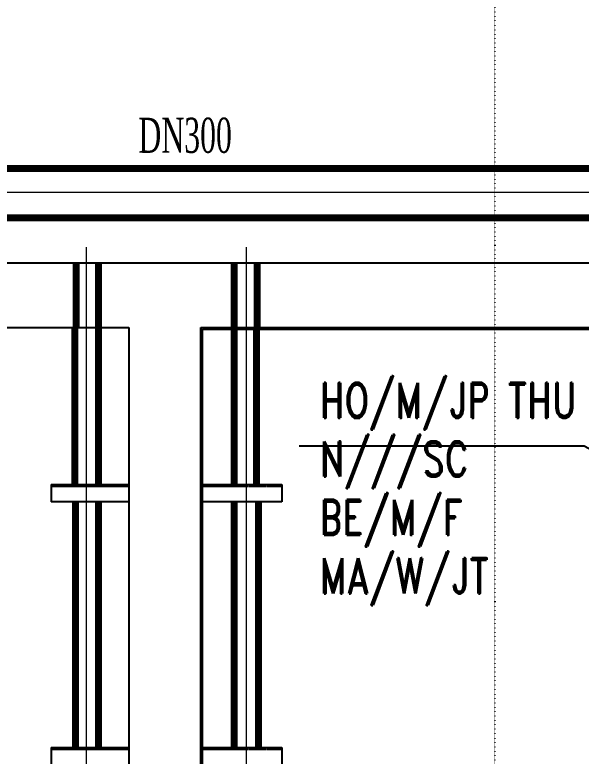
# Model space of a CAD drawing. Header units: millimetres. Extents: x -702765 to 835888, y -645289 to 262.
# Drawn here: x 744657 to 747889, y -311426 to -307199 of the extents above; entities that cross this region are included whole.
import ezdxf
from ezdxf.enums import TextEntityAlignment as Align

# ---------------------------------------------------------------- set-up
doc = ezdxf.new("R2010")
doc.units = ezdxf.units.MM
doc.header["$LTSCALE"] = 0.01
for name, pattern in [('ACAD_ISO07W100', [3, 0, -3]), ('CENTER', [2, 1.25, -0.25, 0.25, -0.25]), ('HIDDEN', [9.525, 6.35, -3.175])]:
    doc.linetypes.add(name, pattern=pattern)
doc.layers.add('duong tam', color=6, linetype='CENTER', lineweight=9)
doc.layers.add('HACTH', color=9, linetype='Continuous')
doc.styles.add('ROMAND', font='romand.shx', dxfattribs={"width": 0.75, "bigfont": 'romandvn.shx'})
doc.styles.add('TUYEN', font='vntimeh.shx', dxfattribs={"width": 0.6, "height": 200})
doc.dimstyles.new('D2', dxfattribs={"dimtxt": 200, "dimasz": 300, "dimexe": 0.18, "dimexo": 6.25, "dimgap": 50, "dimtad": 1, "dimdec": 0, "dimzin": 12, "dimdsep": 46, "dimtxsty": 'TUYEN', "dimcen": 0.09, "dimdle": 80, "dimclrd": 1, "dimclre": 1, "dimclrt": 2, "dimadec": 0, "dimazin": 0, "dimtfac": 0.000899191, "dimtdec": 0, "dimtofl": 0, "dimtmove": 2, "dimatfit": 3, "dimfxl": 0, "dimtolj": 1, "dimtzin": 12, "dimarcsym": 0})

msp = doc.modelspace()

# ---------------------------------------------------------------- linework, layer by layer
at = {"color": 2, "linetype": 'ACAD_ISO07W100', "ltscale": 40}
msp.add_line((747395.9, -306870.5), (747395.9, -333475.7), dxfattribs=at)
for p, q in [((729891.5, -308612.9), (746264.4, -308612.9)), ((746264.4, -308612.9), (762264.4, -308612.9)), ((729718.2, -308982), (745307.4, -308982)), ((745307.4, -308982), (745307.4, -331096)), ((745718.3, -308982), (745718.3, -331096)), ((745718.3, -308982), (745718.3, -331096)), ((745718.3, -308982), (761307.4, -308982)), ((744864, -309876), (744864, -309976)), ((744864, -309876), (745309.4, -309876)), ((745718.3, -309876), (746180.6, -309876)), ((746180.6, -309876), (746180.6, -309976)), ((745309.4, -309976), (744864, -309976)), ((746180.6, -309976), (745718.3, -309976)), ((744864, -311376), (744864, -311476)), ((744864, -311376), (745307.4, -311376)), ((745718.3, -311376), (746180.6, -311376)), ((746180.6, -311376), (746180.6, -311476))]:
    msp.add_line(p, q)
at = {"linetype": 'HIDDEN', "ltscale": 0.2}
for p, q in [((744864, -309886), (745309.4, -309886)), ((745718.3, -309886), (746180.6, -309886)), ((744864, -311386), (745307.4, -311386)), ((745718.3, -311386), (746180.6, -311386))]:
    msp.add_line(p, q, dxfattribs=at)
at = {"linetype": 'HIDDEN', "ltscale": 300, "const_width": 40}
for points in [[(741924.8, -308075.5), (748678.2, -308075.5)], [(741924.8, -308356.4), (748678.2, -308356.4)]]:
    msp.add_lwpolyline(points, dxfattribs=at)
at = {"linetype": 'HIDDEN', "const_width": 40}
for points in [[(745007.4, -308612.9), (745007.4, -308982)], [(745135.4, -308612.9), (745135.4, -308982)], [(745908.7, -308612.9), (745908.7, -308982)], [(746039.8, -308612.9), (746039.8, -308982)]]:
    msp.add_lwpolyline(points, dxfattribs=at)
at = {"const_width": 40}
for points in [[(744999.6, -308982), (744999.6, -309876)], [(745135.4, -308982), (745135.4, -309876)], [(745908.7, -308984.4), (745908.7, -309876)], [(746036.9, -308982), (746036.9, -309876)], [(745003.5, -309976), (745003.5, -311376)], [(745135.4, -309976), (745135.4, -311376)], [(745908.7, -309976), (745908.7, -311376)], [(746047.2, -309976), (746047.2, -311376)]]:
    msp.add_lwpolyline(points, dxfattribs=at)
at = {"linetype": 'Continuous'}
for points in [[(745718.3, -308982), (761309.4, -308982), (761309.4, -331096), (745718.3, -331096)], [(745728.3, -308992), (761299.4, -308992), (761299.4, -331086), (745728.3, -331086)]]:
    msp.add_lwpolyline(points, close=True, dxfattribs=at)
at = {"layer": 'duong tam', "ltscale": 200}
for p, q in [((741924.8, -308209.9), (748678.2, -308209.9)), ((745063.5, -308523.8), (745063.5, -331616.1)), ((745977, -308523.8), (745977, -331626.1))]:
    msp.add_line(p, q, dxfattribs=at)

# ---------------------------------------------------------------- texts
at = {"layer": 'HACTH', "color": 4, "style": 'TUYEN', "width": 0.6}
msp.add_text('DN300', height=200, dxfattribs=at).set_placement((745628.8, -307985.6), align=Align.CENTER)
at = {"layer": 'HACTH', "color": 4, "linetype": 'Continuous', "insert": (746397, -309297.5), "char_height": 200, "width": 1833.783, "attachment_point": 1, "style": 'ROMAND'}
msp.add_mtext('HO/M/JP THU N/}/{/SC BE/M/F MA/W/JT', dxfattribs=at)

# ---------------------------------------------------------------- leaders
at = {"layer": 'HACTH', "linetype": 'Continuous'}
msp.add_leader([(749128.2, -310315.1), (747905, -309658.6), (746280.1, -309658.6)], dimstyle='D2', override={"dimgap": 50, "dimtad": 0, "dimldrblk": 'DotSmall', "dimfxl": 3, "dimfxlon": 1, "dimarcsym": 1}, dxfattribs=at)

doc.saveas('drawing.dxf')
